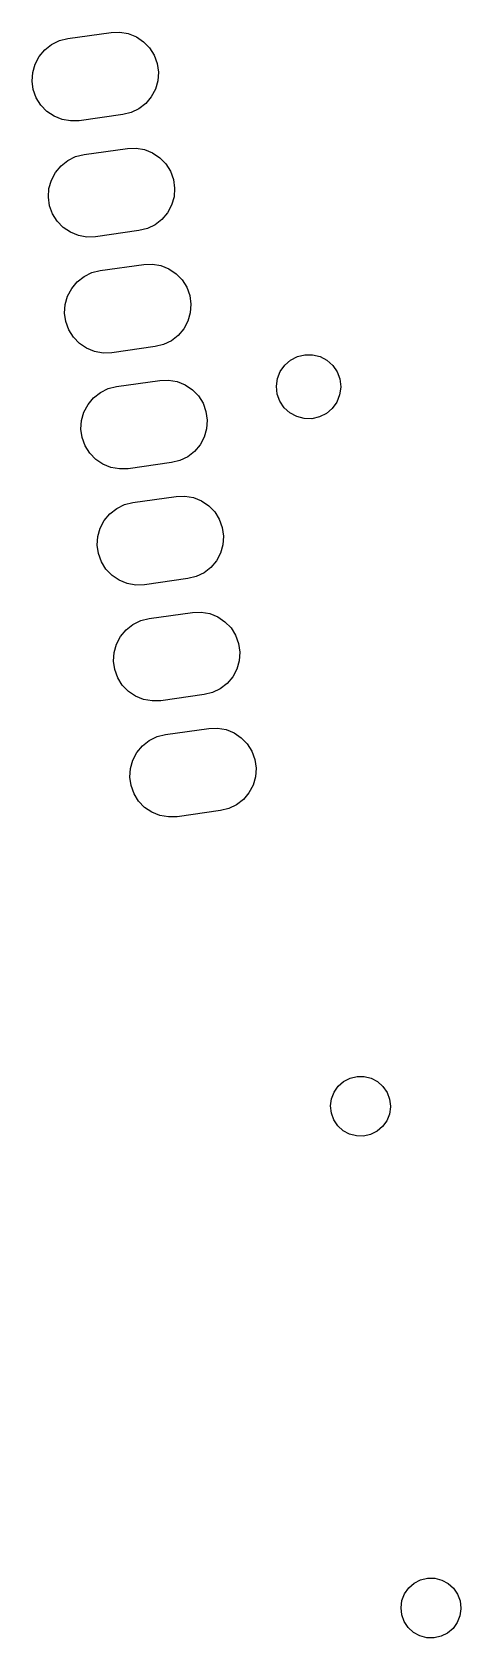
# Model space of a CAD drawing. Header units: inches. Extents: x 8 to 357, y -3 to 972.
# Drawn here: x 100.42 to 109.73, y 866.55 to 901.37 of the extents above; entities that cross this region are included whole.
import ezdxf

# ---------------------------------------------------------------- set-up
doc = ezdxf.new("R2010")
doc.units = ezdxf.units.IN
doc.header["$MEASUREMENT"] = 0
doc.layers.add('BLACK', color=7, linetype='Continuous')

msp = doc.modelspace()

# ---------------------------------------------------------------- linework, layer by layer
at = {"layer": 'BLACK', "linetype": 'Continuous'}
for p, q in [((100.846, 901.108), (101.015, 901.19)), ((101.015, 901.19), (101.197, 901.236)), ((101.197, 901.236), (102.138, 901.368)), ((102.138, 901.368), (102.326, 901.374)), ((102.326, 901.374), (102.511, 901.342)), ((102.511, 901.342), (102.686, 901.271)), ((102.686, 901.271), (102.842, 901.166)), ((102.842, 901.166), (102.973, 901.031)), ((100.488, 900.681), (100.576, 900.848)), ((100.576, 900.848), (100.697, 900.992)), ((100.697, 900.992), (100.846, 901.108)), ((102.973, 901.031), (103.072, 900.871)), ((103.072, 900.871), (103.137, 900.694)), ((100.423, 900.313), (100.436, 900.501)), ((100.436, 900.501), (100.488, 900.681)), ((103.137, 900.694), (103.163, 900.508)), ((103.163, 900.508), (103.15, 900.32)), ((100.449, 900.127), (100.423, 900.313)), ((100.514, 899.95), (100.449, 900.127)), ((103.098, 900.139), (103.009, 899.973)), ((103.15, 900.32), (103.098, 900.139)), ((100.613, 899.79), (100.514, 899.95)), ((100.744, 899.655), (100.613, 899.79)), ((102.888, 899.829), (102.74, 899.713)), ((103.009, 899.973), (102.888, 899.829)), ((100.9, 899.55), (100.744, 899.655)), ((101.074, 899.479), (100.9, 899.55)), ((101.26, 899.447), (101.074, 899.479)), ((101.448, 899.453), (101.26, 899.447)), ((102.389, 899.585), (101.448, 899.453)), ((102.571, 899.631), (102.389, 899.585)), ((102.74, 899.713), (102.571, 899.631)), ((101.368, 898.675), (101.551, 898.72)), ((101.551, 898.72), (102.492, 898.853)), ((102.492, 898.853), (102.68, 898.859)), ((102.68, 898.859), (102.865, 898.826)), ((102.865, 898.826), (103.039, 898.756)), ((103.039, 898.756), (103.195, 898.651)), ((100.93, 898.332), (101.051, 898.476)), ((101.051, 898.476), (101.199, 898.592)), ((101.199, 898.592), (101.368, 898.675)), ((103.195, 898.651), (103.326, 898.515)), ((103.326, 898.515), (103.426, 898.356)), ((100.79, 897.985), (100.842, 898.166)), ((100.842, 898.166), (100.93, 898.332)), ((103.426, 898.356), (103.49, 898.179)), ((103.49, 898.179), (103.516, 897.993)), ((100.777, 897.798), (100.79, 897.985)), ((100.803, 897.611), (100.777, 897.798)), ((103.503, 897.805), (103.451, 897.624)), ((103.516, 897.993), (103.503, 897.805)), ((100.867, 897.435), (100.803, 897.611)), ((100.967, 897.275), (100.867, 897.435)), ((103.363, 897.458), (103.242, 897.314)), ((103.451, 897.624), (103.363, 897.458)), ((101.098, 897.14), (100.967, 897.275)), ((101.254, 897.034), (101.098, 897.14)), ((101.428, 896.964), (101.254, 897.034)), ((102.742, 897.07), (101.801, 896.938)), ((102.925, 897.116), (102.742, 897.07)), ((103.094, 897.198), (102.925, 897.116)), ((103.242, 897.314), (103.094, 897.198)), ((101.613, 896.931), (101.428, 896.964)), ((101.801, 896.938), (101.613, 896.931)), ((101.904, 896.205), (102.845, 896.337)), ((102.845, 896.337), (103.033, 896.344)), ((103.033, 896.344), (103.218, 896.311)), ((103.218, 896.311), (103.393, 896.241)), ((101.283, 895.817), (101.404, 895.961)), ((101.404, 895.961), (101.553, 896.077)), ((101.553, 896.077), (101.722, 896.159)), ((101.722, 896.159), (101.904, 896.205)), ((103.393, 896.241), (103.549, 896.135)), ((103.549, 896.135), (103.68, 896)), ((103.68, 896), (103.779, 895.841)), ((101.143, 895.47), (101.195, 895.651)), ((101.195, 895.651), (101.283, 895.817)), ((103.779, 895.841), (103.844, 895.664)), ((103.844, 895.664), (103.87, 895.477)), ((101.13, 895.282), (101.143, 895.47)), ((101.156, 895.096), (101.13, 895.282)), ((103.857, 895.29), (103.805, 895.109)), ((103.87, 895.477), (103.857, 895.29)), ((101.221, 894.919), (101.156, 895.096)), ((101.32, 894.76), (101.221, 894.919)), ((103.716, 894.943), (103.595, 894.799)), ((103.805, 895.109), (103.716, 894.943)), ((101.451, 894.624), (101.32, 894.76)), ((101.607, 894.519), (101.451, 894.624)), ((103.096, 894.555), (102.155, 894.423)), ((103.278, 894.6), (103.096, 894.555)), ((103.447, 894.683), (103.278, 894.6)), ((103.595, 894.799), (103.447, 894.683)), ((101.781, 894.449), (101.607, 894.519)), ((101.967, 894.416), (101.781, 894.449)), ((102.155, 894.423), (101.967, 894.416)), ((105.905, 894.154), (106.031, 894.264)), ((106.031, 894.264), (106.18, 894.341)), ((106.18, 894.341), (106.343, 894.38)), ((106.343, 894.38), (106.511, 894.379)), ((106.511, 894.379), (106.674, 894.339)), ((106.674, 894.339), (106.822, 894.26)), ((106.822, 894.26), (106.948, 894.148)), ((105.725, 893.694), (105.747, 893.86)), ((105.747, 893.86), (105.808, 894.017)), ((105.808, 894.017), (105.905, 894.154)), ((106.948, 894.148), (107.043, 894.01)), ((107.043, 894.01), (107.102, 893.853)), ((107.102, 893.853), (107.122, 893.686)), ((101.758, 893.446), (101.906, 893.562)), ((101.906, 893.562), (102.075, 893.644)), ((102.075, 893.644), (102.258, 893.69)), ((102.258, 893.69), (103.199, 893.822)), ((103.199, 893.822), (103.387, 893.829)), ((103.387, 893.829), (103.572, 893.796)), ((103.572, 893.796), (103.746, 893.725)), ((103.746, 893.725), (103.902, 893.62)), ((103.902, 893.62), (104.033, 893.485)), ((105.744, 893.527), (105.725, 893.694)), ((105.801, 893.369), (105.744, 893.527)), ((107.098, 893.506), (107.036, 893.35)), ((107.122, 893.672), (107.098, 893.506)), ((107.122, 893.686), (107.122, 893.672)), ((101.549, 893.136), (101.637, 893.302)), ((101.637, 893.302), (101.758, 893.446)), ((104.033, 893.485), (104.133, 893.325)), ((104.133, 893.325), (104.197, 893.148)), ((104.197, 893.148), (104.223, 892.962)), ((105.895, 893.23), (105.801, 893.369)), ((106.019, 893.117), (105.895, 893.23)), ((106.938, 893.214), (106.81, 893.105)), ((107.036, 893.35), (106.938, 893.214)), ((101.484, 892.767), (101.497, 892.955)), ((101.497, 892.955), (101.549, 893.136)), ((104.223, 892.962), (104.21, 892.774)), ((106.167, 893.037), (106.019, 893.117)), ((106.329, 892.994), (106.167, 893.037)), ((106.497, 892.992), (106.329, 892.994)), ((106.66, 893.029), (106.497, 892.992)), ((106.81, 893.105), (106.66, 893.029)), ((101.51, 892.581), (101.484, 892.767)), ((101.574, 892.404), (101.51, 892.581)), ((104.158, 892.594), (104.07, 892.427)), ((104.21, 892.774), (104.158, 892.594)), ((101.674, 892.244), (101.574, 892.404)), ((101.805, 892.109), (101.674, 892.244)), ((101.961, 892.004), (101.805, 892.109)), ((103.801, 892.167), (103.632, 892.085)), ((103.949, 892.283), (103.801, 892.167)), ((104.07, 892.427), (103.949, 892.283)), ((102.135, 891.933), (101.961, 892.004)), ((102.32, 891.901), (102.135, 891.933)), ((102.508, 891.907), (102.32, 891.901)), ((103.449, 892.039), (102.508, 891.907)), ((103.632, 892.085), (103.449, 892.039)), ((102.26, 891.046), (102.429, 891.129)), ((102.429, 891.129), (102.611, 891.174)), ((102.611, 891.174), (103.552, 891.307)), ((103.552, 891.307), (103.74, 891.313)), ((103.74, 891.313), (103.925, 891.281)), ((103.925, 891.281), (104.1, 891.21)), ((104.1, 891.21), (104.256, 891.105)), ((104.256, 891.105), (104.387, 890.97)), ((101.902, 890.62), (101.99, 890.786)), ((101.99, 890.786), (102.111, 890.931)), ((102.111, 890.931), (102.26, 891.046)), ((104.387, 890.97), (104.486, 890.81)), ((104.486, 890.81), (104.551, 890.633)), ((101.837, 890.252), (101.85, 890.439)), ((101.85, 890.439), (101.902, 890.62)), ((104.551, 890.633), (104.577, 890.447)), ((104.577, 890.447), (104.564, 890.259)), ((101.863, 890.065), (101.837, 890.252)), ((101.928, 889.889), (101.863, 890.065)), ((104.512, 890.078), (104.423, 889.912)), ((104.564, 890.259), (104.512, 890.078)), ((102.027, 889.729), (101.928, 889.889)), ((102.158, 889.594), (102.027, 889.729)), ((104.302, 889.768), (104.154, 889.652)), ((104.423, 889.912), (104.302, 889.768)), ((102.314, 889.489), (102.158, 889.594)), ((102.488, 889.418), (102.314, 889.489)), ((102.674, 889.385), (102.488, 889.418)), ((102.862, 889.392), (102.674, 889.385)), ((103.803, 889.524), (102.862, 889.392)), ((103.985, 889.57), (103.803, 889.524)), ((104.154, 889.652), (103.985, 889.57)), ((102.613, 888.531), (102.782, 888.614)), ((102.782, 888.614), (102.965, 888.659)), ((102.965, 888.659), (103.906, 888.791)), ((103.906, 888.791), (104.094, 888.798)), ((104.094, 888.798), (104.279, 888.765)), ((104.279, 888.765), (104.453, 888.695)), ((104.453, 888.695), (104.609, 888.59)), ((102.256, 888.105), (102.344, 888.271)), ((102.344, 888.271), (102.465, 888.415)), ((102.465, 888.415), (102.613, 888.531)), ((104.609, 888.59), (104.74, 888.454)), ((104.74, 888.454), (104.84, 888.295)), ((104.84, 888.295), (104.904, 888.118)), ((102.191, 887.737), (102.204, 887.924)), ((102.204, 887.924), (102.256, 888.105)), ((104.904, 888.118), (104.93, 887.932)), ((104.93, 887.932), (104.917, 887.744)), ((102.217, 887.55), (102.191, 887.737)), ((104.917, 887.744), (104.865, 887.563)), ((102.281, 887.373), (102.217, 887.55)), ((102.381, 887.214), (102.281, 887.373)), ((104.656, 887.253), (104.508, 887.137)), ((104.777, 887.397), (104.656, 887.253)), ((104.865, 887.563), (104.777, 887.397)), ((102.512, 887.078), (102.381, 887.214)), ((102.668, 886.973), (102.512, 887.078)), ((102.842, 886.903), (102.668, 886.973)), ((103.027, 886.87), (102.842, 886.903)), ((103.215, 886.877), (103.027, 886.87)), ((104.156, 887.009), (103.215, 886.877)), ((104.339, 887.054), (104.156, 887.009)), ((104.508, 887.137), (104.339, 887.054)), ((103.318, 886.144), (104.259, 886.276)), ((104.259, 886.276), (104.447, 886.283)), ((104.447, 886.283), (104.632, 886.25)), ((104.632, 886.25), (104.807, 886.18)), ((104.807, 886.18), (104.963, 886.074)), ((102.697, 885.756), (102.818, 885.9)), ((102.818, 885.9), (102.967, 886.016)), ((102.967, 886.016), (103.136, 886.098)), ((103.136, 886.098), (103.318, 886.144)), ((104.963, 886.074), (105.093, 885.939)), ((105.093, 885.939), (105.193, 885.779)), ((102.557, 885.409), (102.609, 885.59)), ((102.609, 885.59), (102.697, 885.756)), ((105.193, 885.779), (105.258, 885.603)), ((105.258, 885.603), (105.284, 885.416)), ((102.544, 885.221), (102.557, 885.409)), ((102.57, 885.035), (102.544, 885.221)), ((105.271, 885.229), (105.219, 885.048)), ((105.284, 885.416), (105.271, 885.229)), ((102.635, 884.858), (102.57, 885.035)), ((102.734, 884.699), (102.635, 884.858)), ((105.13, 884.882), (105.009, 884.737)), ((105.219, 885.048), (105.13, 884.882)), ((102.865, 884.563), (102.734, 884.699)), ((103.021, 884.458), (102.865, 884.563)), ((103.195, 884.388), (103.021, 884.458)), ((104.51, 884.494), (103.569, 884.361)), ((104.692, 884.539), (104.51, 884.494)), ((104.861, 884.622), (104.692, 884.539)), ((105.009, 884.737), (104.861, 884.622)), ((103.381, 884.355), (103.195, 884.388)), ((103.569, 884.361), (103.381, 884.355)), ((106.978, 878.389), (107.067, 878.517)), ((107.067, 878.517), (107.185, 878.619)), ((107.185, 878.619), (107.324, 878.691)), ((107.324, 878.691), (107.476, 878.727)), ((107.476, 878.727), (107.632, 878.727)), ((107.632, 878.727), (107.783, 878.689)), ((107.783, 878.689), (107.921, 878.616)), ((107.921, 878.616), (108.038, 878.512)), ((106.901, 878.089), (106.921, 878.243)), ((106.921, 878.243), (106.978, 878.389)), ((108.038, 878.512), (108.127, 878.383)), ((108.127, 878.383), (108.182, 878.237)), ((108.182, 878.237), (108.2, 878.082)), ((106.918, 877.933), (106.901, 878.089)), ((106.971, 877.787), (106.918, 877.933)), ((108.178, 877.914), (108.12, 877.769)), ((108.2, 878.068), (108.178, 877.914)), ((108.2, 878.082), (108.2, 878.068)), ((107.058, 877.657), (106.971, 877.787)), ((107.174, 877.552), (107.058, 877.657)), ((107.311, 877.477), (107.174, 877.552)), ((107.462, 877.438), (107.311, 877.477)), ((107.771, 877.47), (107.618, 877.435)), ((107.91, 877.54), (107.771, 877.47)), ((108.029, 877.642), (107.91, 877.54)), ((108.12, 877.769), (108.029, 877.642)), ((107.618, 877.435), (107.462, 877.438)), ((108.597, 867.636), (108.714, 867.739)), ((108.714, 867.739), (108.853, 867.81)), ((108.853, 867.81), (109.005, 867.847)), ((109.005, 867.847), (109.161, 867.846)), ((109.161, 867.846), (109.313, 867.808)), ((109.313, 867.808), (109.451, 867.735)), ((109.451, 867.735), (109.567, 867.631)), ((108.45, 867.363), (108.507, 867.508)), ((108.507, 867.508), (108.597, 867.636)), ((109.567, 867.631), (109.656, 867.502)), ((109.656, 867.502), (109.711, 867.356)), ((108.43, 867.208), (108.45, 867.363)), ((108.447, 867.052), (108.43, 867.208)), ((108.501, 866.906), (108.447, 867.052)), ((109.708, 867.033), (109.649, 866.888)), ((109.73, 867.187), (109.708, 867.033)), ((109.711, 867.356), (109.73, 867.201)), ((109.73, 867.201), (109.73, 867.187)), ((108.588, 866.776), (108.501, 866.906)), ((108.703, 866.671), (108.588, 866.776)), ((109.558, 866.761), (109.439, 866.66)), ((109.649, 866.888), (109.558, 866.761)), ((108.84, 866.597), (108.703, 866.671)), ((108.991, 866.557), (108.84, 866.597)), ((109.148, 866.554), (108.991, 866.557)), ((109.3, 866.589), (109.148, 866.554)), ((109.439, 866.66), (109.3, 866.589))]:
    msp.add_line(p, q, dxfattribs=at)

doc.saveas('drawing.dxf')
